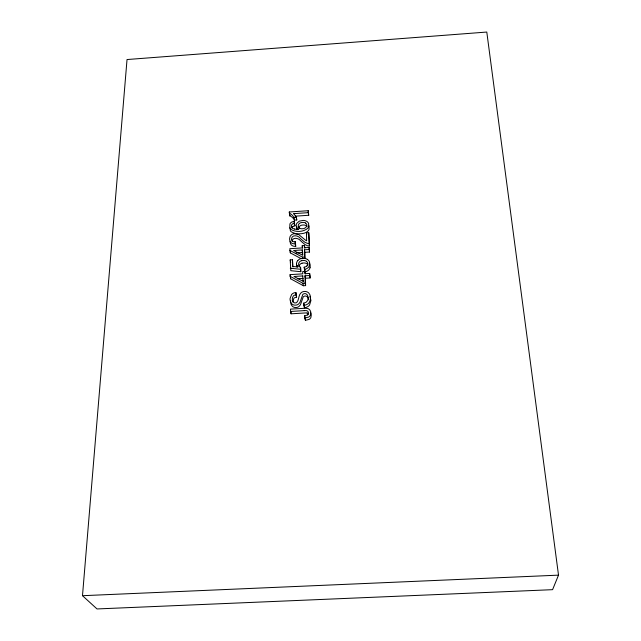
<?xml version="1.0" encoding="UTF-8"?>
<svg xmlns="http://www.w3.org/2000/svg" width="641" height="641" viewBox="0 0 641 641"><rect width="100%" height="100%" fill="white"/><g stroke="black" fill="none" stroke-linecap="round" stroke-linejoin="round"><path stroke-width="0.96" d="M296.527 263.916L296.543 263.379A5.865 5.016 -10.6 0 1 297.809 260.526M292.056 241.304C292.576 236.697 298.738 238.035 300.725 240.88A55.134 47.13 -14.2 0 1 302.24 242.274L305.188 244.702L307.768 245.864A4.207 3.558 -9.8 0 0 309.403 245.992L308.73 232.683L306.47 232.827L306.638 240.808A7.748 6.522 -9.6 0 1 305.172 239.902L305.06 239.822A20.296 17.035 -8.8 0 1 304.691 239.518L298.698 234.55L294.291 233.661A5.072 4.271 -10.8 0 0 291.27 235.023A5.625 4.743 -10.8 0 0 290.902 235.391A5.272 4.439 -10.8 0 0 289.964 236.89L289.604 238.724A9.911 8.357 -10.5 0 0 289.636 239.574L289.98 241.072A5.256 4.431 -10.8 0 0 292.809 243.628L295.221 243.957L295.709 246.489L293.322 246.136A5.24 4.423 -10.8 0 1 290.493 243.612L290.141 242.114A9.871 8.333 -10.5 0 1 290.117 241.264M297.031 265.863L297.015 266.4A6.466 5.537 -10.6 0 0 297.047 267.017M82.489 595.697L127.03 59.541L486.791 32.05L558.511 575.145L552.574 589.672L97.023 608.95L82.489 595.697L558.511 575.145M295.221 243.957L295.437 241.873L294.788 241.881M295.709 246.489L295.437 241.873M290.669 300.357L290.621 300.805A12.467 10.865 -11.2 0 0 290.605 302.175L291.134 304.531L292.408 306.342A4.808 4.191 -12 0 0 293.298 306.943L293.963 307.231A4.96 4.319 -11.9 0 0 295.733 307.536L296.767 307.448A4.439 3.87 -11.9 0 0 299.075 306.39L300.172 305.108A6.731 5.865 -12.1 0 0 300.645 304.211L303.241 296.903A2.508 2.179 -11 0 1 304.515 296.15L304.731 296.102A2.989 2.604 -11 0 1 305.404 296.038A2.796 2.436 -11 0 1 306.47 296.238L307.864 297.392L308.569 299.491A9.431 8.213 -11.6 0 1 308.593 299.804M290.02 227.771L290.285 230.415A5.545 4.647 -10.6 0 0 291.214 231.826L295.453 233.661M301.542 260.647A4.03 3.445 -10.6 0 0 298.626 263.94A4.263 3.646 -10.6 0 0 300.541 267.313L300.789 271.696L290.814 270.694L290.197 259.909L292.464 259.765L293.033 267.009M300.789 271.696L300.573 267.273M310.012 267.69L310.172 266.648A8.886 7.604 -10.8 0 0 310.172 265.743L309.811 264.188A5.849 5.008 -10.5 0 0 309.202 263.13M307.688 314.923L304.571 315.869L305.412 320.3L309.034 319.434A4.327 3.798 -11.2 0 0 310.869 317.503L311.286 315.011L310.605 312.68M301.566 260.719L302.72 260.51A7.291 6.242 -10.6 0 1 303.489 260.47L303.986 260.486A4.615 3.95 -10.5 0 1 306.446 261.28M302.031 263.211L303.185 263.002A7.267 6.226 -10.6 0 1 303.954 262.962L304.451 262.978A4.599 3.934 -10.5 0 1 306.895 263.772A3.822 3.269 -10.5 0 1 308.009 265.182M305.364 273.891L304.171 267.185L305.228 266.904A3.966 3.389 -10.5 0 0 306.799 266.015M304.804 271.095L304.86 269.613M294.115 221.241L294.812 225.768L294.115 221.241L291.735 222.074A4.799 4.014 -10.7 0 0 290.669 222.916A4.832 4.046 -10.7 0 0 289.916 223.965L289.78 227.843A5.569 4.663 -10.6 0 0 290.718 229.254C295.533 232.475 303.337 232.122 307.744 228.292A5.753 4.816 -10 0 0 308.617 226.762L308.65 223.661A5.537 4.639 -10 0 0 307.784 222.227A5.368 4.495 -10 0 0 306.991 221.538L305.989 221.001A7.243 6.065 -10.1 0 0 303.161 220.408L299.283 221.161L296.839 223.284A5.128 4.295 -10.1 0 0 296.294 224.606L296.206 225.56A5.569 4.663 -10.1 0 0 296.711 227.427L296.863 227.683A5.04 4.223 -10.2 0 0 297.664 228.581L298.802 229.302A18.541 15.424 -10.2 0 1 296.262 229.326L294.387 229.029M294.067 223.941L294.604 223.829M295.87 292.488L296.094 294.668L294.123 295.341A3.421 2.973 -11.8 0 0 293.282 296.038C291.887 297.953 291.847 301.623 294.251 302.768A2.42 2.107 -11.9 0 0 295.092 302.937L296.142 302.8A2.163 1.883 -11.9 0 0 296.775 302.472C299.235 299.812 298.233 295.269 301.086 292.785A4.711 4.094 -11 0 1 303.321 291.623L303.69 291.543A5.713 4.968 -11 0 1 304.459 291.447A5.28 4.591 -11 0 1 306.358 291.639L307.44 292.056A5.553 4.832 -11 0 1 308.698 292.937C311.141 295.477 311.029 299.82 309.13 302.632A6.17 5.376 -11.1 0 1 307.88 303.882A6.562 5.713 -11.1 0 1 305.38 305.076L303.954 305.316L303.69 303.145L306.118 302.28L307.48 300.733A6.634 5.769 -11.3 0 0 307.872 299.804L308.153 298.097A9.463 8.237 -11.6 0 0 308.121 297.095L307.408 294.988L306.013 293.834A2.812 2.444 -11 0 0 304.94 293.626A2.997 2.612 -11 0 0 304.267 293.69L304.05 293.746A2.516 2.187 -11 0 0 302.768 294.499L300.164 301.823A6.763 5.881 -12.1 0 1 299.692 302.728L298.586 304.01A4.463 3.886 -11.9 0 1 296.27 305.076L295.229 305.164A4.976 4.335 -11.9 0 1 293.458 304.86L292.785 304.571A4.824 4.199 -11.9 0 1 291.887 303.962L290.613 302.151L290.085 299.788A12.516 10.897 -11.2 0 1 290.101 298.418L291.591 294.564A5.272 4.583 -11.8 0 1 292.777 293.53A5.857 5.088 -11.8 0 1 294.628 292.713L295.87 292.488L296.591 297.071L294.628 297.745A3.405 2.965 -11.8 0 0 293.794 298.442L292.905 302.007M304.427 269.34L305.028 269.228A5.809 4.968 -10.5 0 0 309.619 265.222L309.739 264.164A8.918 7.62 -10.7 0 0 309.731 263.259L309.371 261.696A5.873 5.024 -10.5 0 0 308.105 259.95L307.295 259.365M304.892 271.808L305.485 271.704A5.785 4.952 -10.5 0 0 310.06 267.698M295.95 294.948L296.374 294.9M303.954 305.316L304.419 307.688L305.845 307.448A6.53 5.697 -11.1 0 0 308.329 306.262A6.146 5.36 -11.1 0 0 309.579 305.012L310.949 300.453L309.891 296.254M304.571 315.869L305.324 318.184M289.283 211.979L289.796 215.833L289.283 211.979L308.241 210.721L308.714 215.28L294.964 216.185M308.714 215.28L308.281 212.668L293.49 213.645A14.527 12.123 -11.4 0 1 296.286 217.379M301.23 258.724L290.325 252.875L289.796 248.708L302.272 247.915L302.231 245.687L304.395 245.551L304.852 248.083M309.539 252.025L309.098 249.501L304.483 249.798L304.94 252.314L309.539 252.025L309.491 250.006L309.058 247.474L304.443 247.771L304.395 245.551M302.312 249.934L293.618 250.495L302.408 255.118L302.312 249.934L302.824 255.038M296.038 252.883L302.776 252.458M289.82 250.359L302.44 257.121L304.619 256.985L304.924 258.652M305.453 278.242L305.605 285.614L303.401 285.75L290.645 278.787L290.109 274.636L302.752 273.851L302.712 271.568L304.908 271.431L304.956 273.707L309.635 273.419L310.076 275.878L310.124 277.954L305.453 278.242L304.996 275.79L309.675 275.502L310.124 277.954M297.408 278.747L303.265 278.378M290.125 276.335L302.929 283.314L305.14 283.178L305.605 285.614M304.94 317.96L308.577 317.095A4.343 3.806 -11.2 0 0 310.42 315.148C311.911 312.175 309.795 308.097 306.278 308.313A14.879 13.1 -11.5 0 0 304.058 308.321L290.517 309.13L290.549 311.454L304.259 310.629M290.549 311.454L291.07 313.802L304.723 312.984A10.024 8.83 -11.5 0 1 307.119 313.016M296.503 233.781C300.453 233.845 305.268 234.013 308.177 230.864A5.729 4.808 -10 0 0 309.05 229.342L309.082 226.249A5.513 4.623 -10 0 0 308.642 225.352M290.293 268.226L300.317 269.228A4.247 3.638 -10.6 0 0 300.621 269.549M305.717 223.108C308.994 225.448 304.964 229.318 301.999 228.773A4.167 3.493 -10.1 0 1 299.419 228.052M307.079 226.618L306.166 225.696A4.231 3.55 -10 0 0 304.106 225.031L303.417 224.991A7.404 6.218 -10.1 0 0 302.672 225.031L301.566 225.223A3.878 3.253 -10.1 0 0 299.98 225.977A3.702 3.101 -10.1 0 0 298.762 227.908M290.109 274.636L290.645 278.787M296.094 294.668L296.591 297.071M290.197 259.909L290.71 262.401M303.69 303.145L304.163 305.533M302.929 283.314L303.401 285.75M302.44 257.121L302.752 258.788M304.171 267.185L304.635 269.661M302.231 245.687L302.696 248.219M305.044 318.216L305.412 320.3M308.73 232.683L309.403 245.992M306.47 232.827L306.767 234.534M304.251 306.246L304.419 307.688M291.567 239.277C291.383 234.294 298.233 235.183 300.252 238.332A55.35 47.25 -14.2 0 1 301.775 239.726L304.739 242.162L307.319 243.324A4.223 3.566 -9.8 0 0 308.97 243.452M308.241 210.721L308.281 212.668M309.058 247.474L309.098 249.501M309.635 273.419L309.675 275.502M304.94 252.314L305.06 258.587M304.483 249.798L304.619 256.985M304.996 275.79L305.14 283.178M303.297 280.149L303.329 281.92M292.464 259.765L292.552 266.432L297.793 267.009A6.49 5.545 -10.6 0 1 296.487 263.924M290.309 251.232L290.325 252.875M291.046 311.486L291.07 313.802M289.868 215.737A11.722 9.791 -11.4 0 1 294.387 220.184M296.414 219.286A14.471 12.091 -11.4 0 1 296.767 219.983M289.371 213.132A11.762 9.815 -11.4 0 1 293.899 217.587M296.903 226.73A5.112 4.287 -10.1 0 0 296.775 227.186L296.687 228.14A5.553 4.655 -10.1 0 0 297.063 229.75M291.967 227.972A3.261 2.732 -10.6 0 1 292.841 226.642M292.801 226.602A4.639 3.894 -10.6 0 1 294.82 225.824M294.395 228.997A5.432 4.543 -10.5 0 1 291.895 227.651M291.943 227.619A3.277 2.74 -10.6 0 1 292.344 224.062A4.663 3.902 -10.6 0 1 294.339 223.244M299.467 228.004A3.71 3.109 -10.1 0 1 299.483 223.364A3.886 3.261 -10.1 0 1 301.102 222.643L302.215 222.443A7.436 6.234 -10.1 0 1 302.961 222.403L303.658 222.435A4.247 3.558 -10 0 1 305.733 223.092M294.78 241.945A3.662 3.085 -10.8 0 1 291.479 239.293M297.023 265.863A5.849 5 -10.6 0 1 297.095 265.342M299.139 266.936A4.247 3.638 -10.6 0 1 299.163 266.432M299.107 266.424A4.022 3.437 -10.6 0 1 302.015 263.139M307.327 259.317A7.388 6.314 -10.6 0 0 302.376 258.379L301.094 258.579A5.945 5.08 -10.6 0 0 298.217 260.11A6.514 5.569 -10.6 0 0 297.817 260.526M306.39 261.344A3.83 3.277 -10.5 0 1 306.855 266.055M307.119 313.04A2.836 2.492 -11.3 0 1 308.585 314.138M304.259 310.661A10.064 8.854 -11.5 0 1 306.654 310.653A2.852 2.5 -11.3 0 1 307.56 314.811M296.35 217.363L294.099 217.507L294.588 220.103L296.823 219.959L296.35 217.363M302.792 275.926L293.979 276.479L302.889 281.255L302.792 275.926"/></g></svg>
